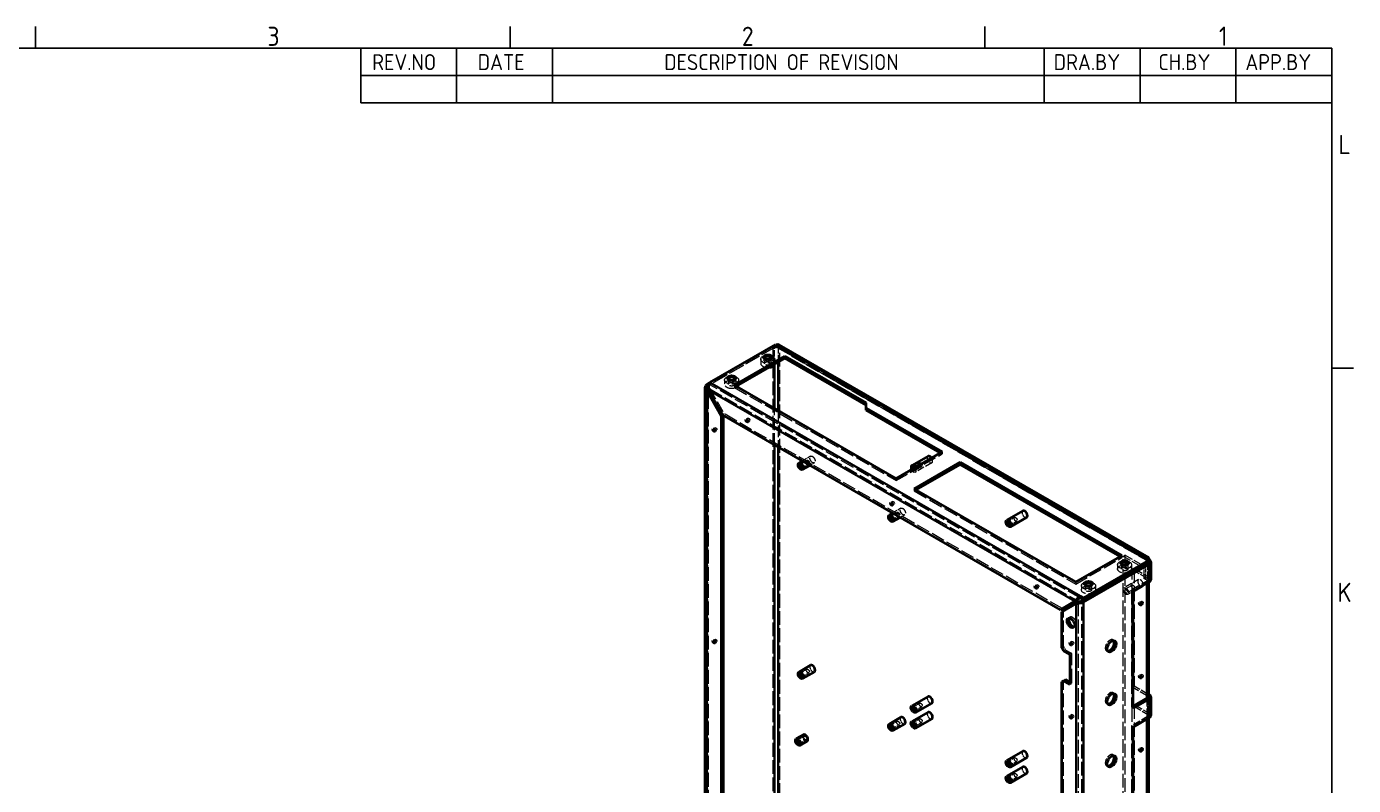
# Model space of a CAD drawing. Header units: millimetres. Extents: x 0 to 2378, y 0 to 1682.
# Drawn here: x 1929.4 to 2344.8, y 1411.3 to 1648.8 of the extents above; entities that cross this region are included whole.
import ezdxf

# ---------------------------------------------------------------- set-up
doc = ezdxf.new("R2010")
doc.units = ezdxf.units.MM
doc.header["$LTSCALE"] = 2
doc.linetypes.add('DASHED', pattern=[0.2067, 0.1654, -0.0413])
doc.layers.get('0').update_dxf_attribs({"color": 3, "lineweight": 25})
for name, color, linetype, lineweight in [('가려진 것(ISO)', 2, 'DASHED', 18), ('가려진 좁은 것(ISO)', 2, 'DASHED', 18), ('가시적인 것(ISO)', 3, 'Continuous', 40), ('가시적인 좁은 것(ISO)', 3, 'Continuous', 35), ('경계(ISO)', 7, 'Continuous', 25), ('기호(ISO)', 5, 'Continuous', 25)]:
    doc.layers.add(name, color=color, linetype=linetype, lineweight=lineweight)
doc.styles.add('ISO Proportiona M2B', font='isocp.shx')
doc.styles.add('문자 텍스트_M2B', font='isocp.shx')

# ---------------------------------------------------------------- blocks, each defined once
blk = doc.blocks.new('경계 Default Border')
at = {"layer": '경계(ISO)'}
for p, q in [((966.06, 821), (966.06, 824.4)), ((1040.37, 821), (1040.37, 824.4)), ((1114.69, 821), (1114.69, 824.4)), ((1169, 770.92), (1172.4, 770.92))]:
    blk.add_line(p, q, dxfattribs=at)
at = {"layer": '경계(ISO)', "flags": 128}
blk.add_lwpolyline([(20, 20), (20, 821), (1169, 821), (1169, 20), (20, 20)], dxfattribs=at)
at = {"layer": '경계(ISO)', "color": 2, "char_height": 3, "attachment_point": 7, "style": '문자 텍스트_M2B'}
for s, insert in [('3', (1002.39, 821.37)), ('2', (1076.66, 821.37)), ('1', (1151.33, 821.4)), ('L', (1170.04, 804.43)), ('K', (1169.88, 734.36))]:
    blk.add_mtext(s, dxfattribs=dict(at, insert=insert))
blk = doc.blocks.new('리비전 내역')
at = {"layer": '기호(ISO)'}
for p, q in [((1017, 821), (1169, 821)), ((1017, 821), (1017, 816.72)), ((1032, 821), (1032, 816.72)), ((1047, 821), (1047, 816.72)), ((1124, 821), (1124, 816.72)), ((1139, 821), (1139, 816.72)), ((1154, 821), (1154, 816.72)), ((1169, 821), (1169, 816.72)), ((1017, 816.72), (1169, 816.72)), ((1017, 816.72), (1017, 812.44)), ((1032, 816.72), (1032, 812.44)), ((1047, 816.72), (1047, 812.44)), ((1124, 816.72), (1124, 812.44)), ((1139, 816.72), (1139, 812.44)), ((1154, 816.72), (1154, 812.44)), ((1169, 816.72), (1169, 812.44)), ((1017, 812.44), (1169, 812.44))]:
    blk.add_line(p, q, dxfattribs=at)
at = {"layer": '기호(ISO)', "color": 2, "char_height": 2.5, "attachment_point": 7, "style": 'ISO Proportiona M2B'}
for s, insert in [('REV.NO', (1018.79, 817.58)), ('DATE', (1035.31, 817.58)), ('DESCRIPTION OF REVISION', (1064.51, 817.58)), ('DRA.BY', (1125.48, 817.58)), ('CH.BY', (1141.86, 817.58)), ('APP.BY', (1155.48, 817.58))]:
    blk.add_mtext(s, dxfattribs=dict(at, insert=insert))

msp = doc.modelspace()

# ---------------------------------------------------------------- linework, layer by layer
at = {"layer": '가려진 것(ISO)', "ltscale": 14.126754}
for p, q in [((2163.548, 1548.365), (2142.9, 1536.475)), ((2163.948, 1548.598), (2143.3, 1536.707))]:
    msp.add_line(p, q, dxfattribs=at)
at = {"layer": '가려진 것(ISO)', "ltscale": 13.516503}
msp.add_line((2162.982, 1548.691), (2143.227, 1537.315), dxfattribs=at)
at = {"layer": '가려진 것(ISO)', "ltscale": 0.223049}
for p, q in [((2162.982, 1548.5), (2162.982, 1548.691)), ((2163.548, 1548.174), (2163.548, 1548.365)), ((2164.113, 1548.502), (2163.948, 1548.598))]:
    msp.add_line(p, q, dxfattribs=at)
at = {"layer": '가려진 것(ISO)', "ltscale": 0.761779}
for p, q in [((2163.548, 1548.365), (2162.982, 1548.691)), ((2163.548, 1548.174), (2162.982, 1548.5)), ((2163.948, 1548.598), (2163.948, 1549.252)), ((2164.113, 1548.502), (2164.113, 1549.156)), ((2164.679, 1548.174), (2165.245, 1548.5)), ((2143.3, 1535.402), (2142.735, 1535.076)), ((2150.961, 1536.533), (2150.961, 1535.879)), ((2147.826, 1527.564), (2147.26, 1527.238)), ((2155.241, 1526.194), (2154.676, 1525.868)), ((2155.732, 1525.342), (2155.167, 1525.016)), ((2144.918, 1523.228), (2144.352, 1522.902)), ((2145.408, 1522.376), (2144.843, 1522.05)), ((2216.015, 1515.685), (2216.015, 1515.031)), ((2201.59, 1507.378), (2201.59, 1506.724)), ((2207.247, 1504.12), (2207.247, 1503.466)), ((2200.496, 1500.134), (2199.93, 1499.808)), ((2200.987, 1499.281), (2200.421, 1498.956)), ((2272.301, 1483.272), (2272.301, 1482.618)), ((2273.291, 1483.339), (2272.725, 1483.014)), ((2275.554, 1478.766), (2276.119, 1479.092)), ((2279.23, 1479.268), (2279.796, 1479.593)), ((2279.796, 1481.885), (2279.796, 1482.539)), ((2280.362, 1481.557), (2280.928, 1481.882)), ((2257.876, 1474.965), (2257.876, 1474.311)), ((2279.23, 1475.997), (2279.796, 1476.323)), ((2245.751, 1474.073), (2245.185, 1473.747)), ((2246.242, 1473.221), (2245.676, 1472.895)), ((2275.836, 1472.088), (2275.271, 1472.414)), ((2278.419, 1468.898), (2277.854, 1468.573)), ((2278.91, 1468.046), (2278.345, 1467.72)), ((2254.057, 1465.926), (2253.492, 1465.601)), ((2256.038, 1463.944), (2255.472, 1463.618)), ((2257.734, 1460.998), (2257.169, 1460.672)), ((2144.918, 1457.007), (2144.352, 1456.681)), ((2145.408, 1456.154), (2144.843, 1455.829)), ((2253.492, 1454.372), (2254.057, 1454.698)), ((2256.64, 1456.357), (2256.075, 1456.031)), ((2257.131, 1455.504), (2256.566, 1455.179)), ((2269.523, 1456.855), (2270.089, 1456.529)), ((2254.623, 1453.718), (2254.057, 1453.392)), ((2256.037, 1452.252), (2256.603, 1452.578)), ((2267.527, 1453.388), (2268.092, 1453.063)), ((2278.419, 1446.007), (2277.854, 1445.681)), ((2254.057, 1444.07), (2253.492, 1443.744)), ((2256.037, 1443.584), (2256.603, 1443.258)), ((2256.037, 1442.932), (2256.603, 1443.258)), ((2275.554, 1442.14), (2276.119, 1442.466)), ((2278.91, 1445.155), (2278.345, 1444.829)), ((2269.523, 1440.34), (2270.089, 1440.015)), ((2256.64, 1433.465), (2256.075, 1433.14)), ((2267.527, 1436.874), (2268.092, 1436.548)), ((2275.271, 1435.788), (2275.836, 1436.114)), ((2275.271, 1435.788), (2275.836, 1435.462)), ((2276.119, 1436.58), (2275.554, 1436.254)), ((2257.131, 1432.613), (2256.566, 1432.287)), ((2275.836, 1429.576), (2275.271, 1429.902)), ((2269.523, 1420.883), (2270.089, 1420.557)), ((2278.419, 1423.116), (2277.854, 1422.79)), ((2278.91, 1422.263), (2278.345, 1421.938)), ((2267.527, 1417.416), (2268.092, 1417.091))]:
    msp.add_line(p, q, dxfattribs=at)
at = {"layer": '가려진 것(ISO)', "ltscale": 13.191421}
msp.add_line((2164.513, 1548.541), (2280.195, 1481.924), dxfattribs=at)
at = {"layer": '가려진 것(ISO)', "ltscale": 1.523657}
for p, q in [((2159.226, 1544.675), (2159.226, 1543.366)), ((2163.626, 1544.675), (2163.626, 1543.366)), ((2147.913, 1538.159), (2147.913, 1536.851)), ((2152.313, 1538.159), (2152.313, 1536.851)), ((2270.949, 1480.338), (2270.949, 1479.03)), ((2275.349, 1480.338), (2275.349, 1479.03)), ((2279.796, 1481.885), (2280.928, 1481.233)), ((2259.636, 1473.822), (2259.636, 1472.514)), ((2264.036, 1473.822), (2264.036, 1472.514))]:
    msp.add_line(p, q, dxfattribs=at)
at = {"layer": '가려진 것(ISO)', "ltscale": 0.380839}
for p, q in [((2160.126, 1545.002), (2160.126, 1545.329)), ((2162.726, 1545.002), (2162.726, 1545.329)), ((2148.813, 1538.486), (2148.813, 1538.813)), ((2151.413, 1538.486), (2151.413, 1538.813)), ((2271.849, 1480.665), (2271.849, 1480.992)), ((2274.449, 1480.665), (2274.449, 1480.992)), ((2280.362, 1479.268), (2280.645, 1479.105)), ((2260.536, 1474.149), (2260.536, 1474.477)), ((2263.136, 1474.149), (2263.136, 1474.477))]:
    msp.add_line(p, q, dxfattribs=at)
at = {"layer": '가려진 것(ISO)', "ltscale": 1.904597}
for p, q in [((2160.443, 1545.002), (2160.443, 1543.366)), ((2162.41, 1545.002), (2162.41, 1543.366)), ((2149.129, 1538.486), (2149.129, 1536.851)), ((2151.096, 1538.486), (2151.096, 1536.851)), ((2272.166, 1480.665), (2272.166, 1479.03)), ((2274.133, 1480.665), (2274.133, 1479.03)), ((2260.852, 1474.149), (2260.852, 1472.514)), ((2262.819, 1474.149), (2262.819, 1472.514))]:
    msp.add_line(p, q, dxfattribs=at)
at = {"layer": '가려진 것(ISO)', "ltscale": 13.032638}
msp.add_line((2142.666, 1249.653), (2142.666, 1535.958), dxfattribs=at)
at = {"layer": '가려진 것(ISO)', "ltscale": 0.222007}
msp.add_line((2142.9, 1535.17), (2142.735, 1535.075), dxfattribs=at)
at = {"layer": '가려진 것(ISO)', "ltscale": 10.946984}
for p, q in [((2142.9, 1535.17), (2147.426, 1527.331)), ((2143.3, 1535.402), (2147.826, 1527.564)), ((2258.583, 1468.553), (2254.057, 1465.926))]:
    msp.add_line(p, q, dxfattribs=at)
at = {"layer": '가려진 것(ISO)', "ltscale": 0.764731}
for p, q in [((2151.529, 1536.206), (2150.961, 1535.879)), ((2216.015, 1515.031), (2215.447, 1515.358)), ((2207.815, 1503.793), (2207.247, 1503.466)), ((2272.301, 1482.618), (2271.733, 1482.945))]:
    msp.add_line(p, q, dxfattribs=at)
at = {"layer": '가려진 것(ISO)', "ltscale": 13.322913}
for p, q in [((2150.961, 1535.879), (2201.59, 1506.724)), ((2207.247, 1503.466), (2257.876, 1474.311))]:
    msp.add_line(p, q, dxfattribs=at)
at = {"layer": '가려진 것(ISO)', "ltscale": 0.220962}
msp.add_line((2147.426, 1527.331), (2147.262, 1527.237), dxfattribs=at)
at = {"layer": '가려진 것(ISO)', "ltscale": 0.220108}
msp.add_line((2147.426, 1527.331), (2147.426, 1527.142), dxfattribs=at)
at = {"layer": '가려진 것(ISO)', "ltscale": 12.930112}
msp.add_line((2253.657, 1466.619), (2147.826, 1527.564), dxfattribs=at)
at = {"layer": '가려진 것(ISO)', "ltscale": 3.047415}
for p, q in [((2173.689, 1513.036), (2171.427, 1511.733)), ((2209.045, 1512.222), (2206.782, 1510.919)), ((2174.337, 1511.912), (2172.074, 1510.609)), ((2209.692, 1511.098), (2207.429, 1509.795)), ((2201.974, 1496.748), (2199.711, 1495.445)), ((2202.621, 1495.624), (2200.358, 1494.321)), ((2238.743, 1495.12), (2236.48, 1493.817)), ((2239.39, 1493.996), (2237.128, 1492.693)), ((2275.513, 1473.946), (2273.25, 1472.643)), ((2276.16, 1472.822), (2273.897, 1471.519)), ((2173.689, 1447.632), (2171.427, 1446.329)), ((2174.337, 1446.509), (2172.074, 1445.206)), ((2209.045, 1437.008), (2206.782, 1435.705)), ((2209.692, 1435.884), (2207.429, 1434.581)), ((2201.974, 1431.345), (2199.711, 1430.041)), ((2202.621, 1430.221), (2200.358, 1428.918)), ((2209.045, 1432.102), (2206.782, 1430.799)), ((2209.692, 1430.979), (2207.429, 1429.676)), ((2172.841, 1426.695), (2170.578, 1425.392)), ((2173.488, 1425.571), (2171.225, 1424.268)), ((2238.743, 1419.905), (2236.48, 1418.602)), ((2239.39, 1418.782), (2237.128, 1417.479)), ((2238.743, 1415), (2236.48, 1413.697)), ((2239.39, 1413.876), (2237.128, 1412.573))]:
    msp.add_line(p, q, dxfattribs=at)
at = {"layer": '가려진 것(ISO)', "ltscale": 3.455046}
for p, q in [((2174.838, 1514.311), (2172.273, 1512.834)), ((2203.123, 1498.023), (2200.557, 1496.546))]:
    msp.add_line(p, q, dxfattribs=at)
at = {"layer": '가려진 것(ISO)', "ltscale": 1.856553}
for p, q in [((2176.016, 1512.266), (2174.637, 1511.472)), ((2204.3, 1495.978), (2202.922, 1495.184))]:
    msp.add_line(p, q, dxfattribs=at)
at = {"layer": '가려진 것(ISO)', "ltscale": 12.33672}
for p, q in [((2201.59, 1506.724), (2216.015, 1515.031)), ((2257.876, 1474.311), (2272.301, 1482.618))]:
    msp.add_line(p, q, dxfattribs=at)
at = {"layer": '가려진 것(ISO)', "ltscale": 6.856808}
for p, q in [((2212.786, 1512.266), (2207.694, 1509.335)), ((2280.362, 1475.346), (2275.271, 1472.414)), ((2275.554, 1442.14), (2280.645, 1439.208)), ((2280.596, 1439.045), (2280.596, 1433.159)), ((2280.645, 1433.322), (2275.554, 1436.254)), ((2280.362, 1432.833), (2275.271, 1429.902))]:
    msp.add_line(p, q, dxfattribs=at)
at = {"layer": '가려진 것(ISO)', "ltscale": 7.605402}
for p, q in [((2273.291, 1483.339), (2278.938, 1480.088)), ((2272.725, 1483.014), (2278.372, 1479.762))]:
    msp.add_line(p, q, dxfattribs=at)
at = {"layer": '가려진 것(ISO)', "ltscale": 12.993296}
msp.add_line((2273.291, 1237.421), (2273.291, 1483.339), dxfattribs=at)
at = {"layer": '가려진 것(ISO)', "ltscale": 7.576045}
msp.add_line((2272.725, 1476.51), (2272.725, 1483.014), dxfattribs=at)
at = {"layer": '가려진 것(ISO)', "ltscale": 6.475868}
for p, q in [((2280.928, 1476.323), (2276.119, 1479.092)), ((2280.596, 1481.231), (2280.596, 1475.672)), ((2280.928, 1433.811), (2276.119, 1436.58))]:
    msp.add_line(p, q, dxfattribs=at)
at = {"layer": '가려진 것(ISO)', "ltscale": 13.546203}
for p, q in [((2276.119, 1479.092), (2276.119, 1442.466)), ((2275.554, 1442.14), (2275.554, 1478.766)), ((2275.271, 1472.414), (2275.271, 1435.788)), ((2275.554, 1408.784), (2275.554, 1436.254)), ((2276.119, 1436.58), (2276.119, 1409.11)), ((2275.271, 1429.902), (2275.271, 1402.432))]:
    msp.add_line(p, q, dxfattribs=at)
at = {"layer": '가려진 것(ISO)', "ltscale": 1.153051}
for p, q in [((2278.374, 1479.761), (2279.23, 1479.268)), ((2278.94, 1480.086), (2279.796, 1479.593))]:
    msp.add_line(p, q, dxfattribs=at)
at = {"layer": '가려진 것(ISO)', "ltscale": 3.809293}
for p, q in [((2279.23, 1475.997), (2279.23, 1479.268)), ((2279.796, 1476.323), (2279.796, 1479.593)), ((2280.569, 1479.061), (2280.569, 1475.791)), ((2280.645, 1479.105), (2280.645, 1475.834))]:
    msp.add_line(p, q, dxfattribs=at)
at = {"layer": '가려진 것(ISO)', "ltscale": 0.101972}
for p, q in [((2280.569, 1479.061), (2280.645, 1479.105)), ((2280.569, 1475.791), (2280.645, 1475.834)), ((2280.569, 1433.278), (2280.645, 1433.322))]:
    msp.add_line(p, q, dxfattribs=at)
at = {"layer": '가려진 것(ISO)', "ltscale": 13.118032}
msp.add_line((2272.725, 1237.096), (2272.725, 1476.507), dxfattribs=at)
at = {"layer": '가려진 것(ISO)', "ltscale": 6.094929}
for p, q in [((2277.51, 1475.709), (2272.985, 1473.103)), ((2276.119, 1442.466), (2280.645, 1439.86))]:
    msp.add_line(p, q, dxfattribs=at)
at = {"layer": '가려진 것(ISO)', "ltscale": 5.71399}
msp.add_line((2279.796, 1476.323), (2275.554, 1478.766), dxfattribs=at)
at = {"layer": '가려진 것(ISO)', "ltscale": 1.142718}
for p, q in [((2280.079, 1475.509), (2279.23, 1475.997)), ((2280.645, 1475.834), (2279.796, 1476.323))]:
    msp.add_line(p, q, dxfattribs=at)
at = {"layer": '가려진 것(ISO)', "ltscale": 0.659706}
msp.add_line((2280.569, 1475.791), (2280.079, 1475.509), dxfattribs=at)
at = {"layer": '가려진 것(ISO)', "ltscale": 1.138307}
for p, q in [((2280.079, 1475.509), (2280.079, 1474.531)), ((2280.645, 1475.834), (2280.645, 1474.857)), ((2280.645, 1433.322), (2280.645, 1432.345))]:
    msp.add_line(p, q, dxfattribs=at)
at = {"layer": '가려진 것(ISO)', "ltscale": 2.254327}
msp.add_line((2275.836, 1472.022), (2274.162, 1471.058), dxfattribs=at)
at = {"layer": '가려진 것(ISO)', "ltscale": 11.074274}
msp.add_line((2254.057, 1454.698), (2254.057, 1465.926), dxfattribs=at)
at = {"layer": '가려진 것(ISO)', "ltscale": 1.077359}
for p, q in [((2254.057, 1454.698), (2254.623, 1453.718)), ((2254.623, 1444.398), (2254.057, 1444.07))]:
    msp.add_line(p, q, dxfattribs=at)
at = {"layer": '가려진 것(ISO)', "ltscale": 2.666475}
msp.add_line((2256.603, 1452.578), (2254.623, 1453.718), dxfattribs=at)
at = {"layer": '가려진 것(ISO)', "ltscale": 13.788098}
msp.add_line((2256.603, 1443.258), (2256.603, 1452.578), dxfattribs=at)
at = {"layer": '가려진 것(ISO)', "ltscale": 13.001935}
msp.add_line((2254.057, 1408.915), (2254.057, 1444.07), dxfattribs=at)
at = {"layer": '가려진 것(ISO)', "ltscale": 7.615746}
msp.add_line((2280.079, 1438.557), (2280.079, 1432.019), dxfattribs=at)
at = {"layer": '가려진 것(ISO)', "ltscale": 6.579017}
msp.add_line((2280.569, 1438.926), (2280.569, 1433.278), dxfattribs=at)
at = {"layer": '가려진 것(ISO)', "ltscale": 11.145789}
for centre in [(2161.426, 1544.675), (2150.113, 1538.159), (2273.149, 1480.338), (2273.149, 1479.03), (2261.836, 1473.822), (2261.836, 1472.514)]:
    msp.add_ellipse(centre, major_axis=(-2.2, 0), ratio=0.5758617, dxfattribs=at)
at = {"layer": '가려진 것(ISO)', "ltscale": 2.393412}
msp.add_ellipse((2164.113, 1547.848), major_axis=(-1.6, 0), ratio=0.5758617, start_param=3.9269908, end_param=5.4977871, dxfattribs=at)
at = {"layer": '가려진 것(ISO)', "ltscale": 1.196656}
for centre, major_axis, ratio, start_param, end_param in [((2164.113, 1547.848), (-0.8, 0), 0.5758617, 3.9269908, 5.4977871), ((2164.113, 1547.848), (0.399, 0.693), 0.5780931, 5.4958534, 7.0666498), ((2279.796, 1481.231), (0.399, 0.693), 0.5780931, 5.4958534, 7.0666498), ((2279.796, 1475.672), (1.6, 0), 0.5758617, 0, 0.7853982), ((2279.796, 1433.159), (1.6, 0), 0.5758617, 0, 0.7853982)]:
    msp.add_ellipse(centre, major_axis=major_axis, ratio=ratio, start_param=start_param, end_param=end_param, dxfattribs=at)
at = {"layer": '가려진 것(ISO)', "ltscale": 1.199603}
msp.add_ellipse((2164.113, 1547.848), major_axis=(0.798, 1.387), ratio=0.5780931, start_param=5.4958534, end_param=6.2831853, dxfattribs=at)
at = {"layer": '가려진 것(ISO)', "ltscale": 13.432844}
msp.add_ellipse((2161.426, 1543.366), major_axis=(2.2, 0), ratio=0.5758617, start_param=6.1152263, end_param=11.1635332, dxfattribs=at)
at = {"layer": '가려진 것(ISO)', "ltscale": 4.434569}
for centre in [(2161.426, 1545.002), (2150.113, 1538.486), (2273.149, 1480.665), (2261.836, 1474.149)]:
    msp.add_ellipse(centre, major_axis=(1.3, 0), ratio=0.5758617, start_param=2.9214033, end_param=6.5033746, dxfattribs=at)
at = {"layer": '가려진 것(ISO)', "ltscale": 5.88435}
for centre in [(2161.426, 1543.366), (2150.113, 1536.851), (2273.149, 1479.03), (2261.836, 1472.514)]:
    msp.add_ellipse(centre, major_axis=(-0.983, 0), ratio=0.5758617, dxfattribs=at)
at = {"layer": '가려진 것(ISO)', "ltscale": 2.255286}
for centre in [(2161.426, 1545.002), (2150.113, 1538.486), (2273.149, 1480.665), (2261.836, 1474.149)]:
    msp.add_ellipse(centre, major_axis=(0.983, 0), ratio=0.5758617, start_param=3.5082826, end_param=5.9164954, dxfattribs=at)
at = {"layer": '가려진 것(ISO)', "ltscale": 15.329291}
msp.add_ellipse((2150.113, 1536.851), major_axis=(2.2, 0), ratio=0.5758617, start_param=6.1152263, end_param=11.8762528, dxfattribs=at)
at = {"layer": '가려진 것(ISO)', "ltscale": 1.455164}
for centre in [(2143.466, 1535.496), (2143.866, 1535.728)]:
    msp.add_ellipse(centre, major_axis=(-0.566, 0.979), ratio=0.5769785, start_param=6.2822185, end_param=7.8530148, dxfattribs=at)
at = {"layer": '가려진 것(ISO)', "ltscale": 2.942724}
for centre in [(2155.487, 1525.768), (2145.163, 1522.802), (2200.742, 1499.708), (2245.996, 1473.647), (2278.665, 1468.472), (2145.163, 1456.581), (2256.886, 1455.931), (2278.665, 1445.581), (2256.886, 1433.039), (2278.665, 1422.689)]:
    msp.add_ellipse(centre, major_axis=(-0.245, 0.426), ratio=0.5780931, dxfattribs=at)
at = {"layer": '가려진 것(ISO)', "ltscale": 3.879783}
for centre in [(2174.013, 1512.474), (2209.368, 1511.66), (2202.297, 1496.186), (2239.067, 1494.558), (2273.574, 1472.081), (2275.836, 1473.384), (2174.013, 1447.07), (2209.368, 1436.446), (2202.297, 1430.783), (2209.368, 1431.541), (2173.164, 1426.133), (2239.067, 1419.344), (2239.067, 1414.438)]:
    msp.add_ellipse(centre, major_axis=(-0.324, 0.562), ratio=0.5780931, dxfattribs=at)
at = {"layer": '가려진 것(ISO)', "ltscale": 7.060761}
for centre in [(2175.427, 1513.289), (2203.711, 1497.001), (2273.574, 1472.081)]:
    msp.add_ellipse(centre, major_axis=(-0.589, 1.023), ratio=0.5780931, dxfattribs=at)
at = {"layer": '가려진 것(ISO)', "ltscale": 5.458667}
msp.add_ellipse((2212.197, 1513.289), major_axis=(0.589, -1.023), ratio=0.5780931, start_param=3.1415927, end_param=7.9991367, dxfattribs=at)
at = {"layer": '가려진 것(ISO)', "ltscale": 3.856573}
msp.add_ellipse((2207.106, 1510.357), major_axis=(0.589, -1.023), ratio=0.5780931, start_param=4.5672339, end_param=7.9991367, dxfattribs=at)
at = {"layer": '가려진 것(ISO)', "ltscale": 2.268816}
msp.add_ellipse((2207.106, 1510.357), major_axis=(0.324, -0.562), ratio=0.5780931, start_param=4.4460142, end_param=8.1203564, dxfattribs=at)
at = {"layer": '가려진 것(ISO)', "ltscale": 3.530331}
for centre in [(2241.895, 1496.187), (2175.427, 1447.885), (2212.197, 1438.075), (2212.197, 1433.169), (2203.711, 1431.597), (2173.164, 1426.133), (2241.895, 1420.972), (2241.895, 1416.067)]:
    msp.add_ellipse(centre, major_axis=(0.589, -1.023), ratio=0.5780931, start_param=3.1415927, end_param=6.2831853, dxfattribs=at)
at = {"layer": '가려진 것(ISO)', "ltscale": 1.129564}
msp.add_ellipse((2279.796, 1481.231), major_axis=(0.8, 0), ratio=0.5758617, start_param=5.5858487, end_param=7.0685835, dxfattribs=at)
at = {"layer": '가려진 것(ISO)', "ltscale": 0.398819}
msp.add_ellipse((2279.796, 1478.942), major_axis=(0.8, 0), ratio=0.5758617, start_param=0.2617994, end_param=0.7853982, dxfattribs=at)
at = {"layer": '가려진 것(ISO)', "ltscale": 0.005793}
msp.add_ellipse((2279.796, 1481.231), major_axis=(-0.798, -1.387), ratio=0.5780931, start_param=2.3542608, end_param=2.3581282, dxfattribs=at)
at = {"layer": '가려진 것(ISO)', "ltscale": 6.708864}
msp.add_ellipse((2278.099, 1474.687), major_axis=(0.589, -1.023), ratio=0.5780931, start_param=0.31314, end_param=6.2831853, dxfattribs=at)
at = {"layer": '가려진 것(ISO)', "ltscale": 0.797737}
for centre in [(2279.796, 1475.672), (2279.796, 1433.159)]:
    msp.add_ellipse(centre, major_axis=(0.8, 0), ratio=0.5758617, start_param=5.4977871, end_param=6.5449847, dxfattribs=at)
at = {"layer": '가려진 것(ISO)', "ltscale": 6.182315}
msp.add_ellipse((2256.886, 1462.471), major_axis=(0.848, -1.473), ratio=0.5780931, start_param=5.9446408, end_param=9.7633224, dxfattribs=at)
at = {"layer": '가려진 것(ISO)', "ltscale": 7.073884}
for centre in [(2268.525, 1455.122), (2268.525, 1438.607), (2268.525, 1419.15)]:
    msp.add_ellipse(centre, major_axis=(0.998, 1.733), ratio=0.5780931, start_param=5.9969973, end_param=9.710966, dxfattribs=at)
at = {"layer": '가려진 좁은 것(ISO)', "ltscale": 13.032638}
for p, q in [((2162.982, 1548.5), (2162.982, 1262.195)), ((2165.245, 1262.195), (2165.245, 1548.5)), ((2259.714, 1182.71), (2259.714, 1469.015))]:
    msp.add_line(p, q, dxfattribs=at)
at = {"layer": '가려진 좁은 것(ISO)', "ltscale": 5.991155}
msp.add_line((2163.548, 1543.031), (2163.548, 1548.174), dxfattribs=at)
at = {"layer": '가려진 좁은 것(ISO)', "ltscale": 13.191421}
for p, q in [((2164.113, 1548.502), (2279.796, 1481.885)), ((2280.362, 1481.557), (2164.679, 1548.174)), ((2165.245, 1548.5), (2280.928, 1481.882))]:
    msp.add_line(p, q, dxfattribs=at)
at = {"layer": '가려진 좁은 것(ISO)', "ltscale": 5.11979}
msp.add_line((2164.679, 1548.174), (2164.679, 1543.779), dxfattribs=at)
at = {"layer": '가려진 좁은 것(ISO)', "ltscale": 0.761779}
for p, q in [((2143.3, 1536.707), (2143.3, 1537.362)), ((2280.928, 1481.233), (2280.928, 1480.579))]:
    msp.add_line(p, q, dxfattribs=at)
at = {"layer": '가려진 좁은 것(ISO)', "ltscale": 2.279654}
msp.add_line((2142.335, 1534.844), (2142.335, 1536.801), dxfattribs=at)
at = {"layer": '가려진 좁은 것(ISO)', "ltscale": 0.25222}
msp.add_line((2142.713, 1536.583), (2142.9, 1536.475), dxfattribs=at)
at = {"layer": '가려진 좁은 것(ISO)', "ltscale": 1.520716}
msp.add_line((2142.9, 1536.475), (2142.9, 1535.17), dxfattribs=at)
at = {"layer": '가려진 좁은 것(ISO)', "ltscale": 12.990534}
for p, q in [((2142.9, 1249.79), (2142.9, 1535.17)), ((2258.583, 1468.553), (2258.583, 1183.173))]:
    msp.add_line(p, q, dxfattribs=at)
at = {"layer": '가려진 좁은 것(ISO)', "ltscale": 13.229207}
msp.add_line((2259.314, 1469.899), (2143.3, 1536.707), dxfattribs=at)
at = {"layer": '가려진 좁은 것(ISO)', "ltscale": 13.100196}
msp.add_line((2143.3, 1535.402), (2258.183, 1469.245), dxfattribs=at)
at = {"layer": '가려진 좁은 것(ISO)', "ltscale": 11.269828}
for p, q in [((2163.548, 1517.858), (2163.548, 1529.285)), ((2164.679, 1528.634), (2164.679, 1517.207))]:
    msp.add_line(p, q, dxfattribs=at)
at = {"layer": '가려진 좁은 것(ISO)', "ltscale": 0.755897}
msp.add_line((2280.362, 1480.908), (2280.362, 1481.557), dxfattribs=at)
at = {"layer": '가려진 좁은 것(ISO)', "ltscale": 6.475868}
msp.add_line((2280.362, 1480.905), (2280.362, 1475.346), dxfattribs=at)
at = {"layer": '가려진 좁은 것(ISO)', "ltscale": 6.856808}
msp.add_line((2280.362, 1438.72), (2280.362, 1432.833), dxfattribs=at)
at = {"layer": '가려진 좁은 것(ISO)', "ltscale": 1.517776}
msp.add_line((2280.928, 1439.697), (2280.928, 1438.394), dxfattribs=at)
at = {"layer": '가시적인 것(ISO)'}
for p, q in [((2143.3, 1537.362), (2163.948, 1549.252)), ((2150.961, 1536.533), (2166.8, 1545.654)), ((2163.948, 1549.252), (2164.113, 1549.156)), ((2164.912, 1549.235), (2280.595, 1482.617)), ((2166.8, 1545.654), (2192.256, 1530.995)), ((2166.8, 1545.654), (2166.8, 1545)), ((2166.8, 1545), (2151.529, 1536.206)), ((2192.256, 1530.341), (2166.8, 1545)), ((2143.227, 1537.315), (2142.335, 1536.801)), ((2141.866, 1249.653), (2141.866, 1535.958)), ((2142.735, 1535.075), (2142.335, 1534.844)), ((2142.335, 1534.844), (2146.86, 1527.006)), ((2147.26, 1527.238), (2142.735, 1535.076)), ((2201.59, 1507.378), (2150.961, 1536.533)), ((2192.256, 1529.366), (2192.256, 1530.995)), ((2192.256, 1528.712), (2192.256, 1529.366)), ((2192.256, 1529.366), (2216.015, 1515.685)), ((2147.262, 1527.237), (2146.86, 1527.006)), ((2146.86, 1527.006), (2146.86, 1252.09)), ((2253.092, 1466.293), (2147.26, 1527.238)), ((2147.426, 1527.142), (2147.426, 1252.416)), ((2215.447, 1515.358), (2192.256, 1528.712)), ((2172.273, 1512.834), (2171.161, 1512.194)), ((2216.015, 1515.685), (2201.59, 1507.378)), ((2211.608, 1514.311), (2206.517, 1511.38)), ((2207.247, 1504.12), (2221.672, 1512.427)), ((2221.672, 1512.427), (2272.301, 1483.272)), ((2221.672, 1512.427), (2221.672, 1511.773)), ((2174.637, 1511.472), (2172.339, 1510.149)), ((2221.672, 1511.773), (2207.815, 1503.793)), ((2271.733, 1482.945), (2221.672, 1511.773)), ((2257.876, 1474.965), (2207.247, 1504.12)), ((2200.557, 1496.546), (2199.446, 1495.906)), ((2241.306, 1497.209), (2236.215, 1494.277)), ((2202.922, 1495.184), (2200.623, 1493.861)), ((2242.484, 1495.164), (2237.393, 1492.232)), ((2272.301, 1483.272), (2257.876, 1474.965)), ((2259.714, 1469.015), (2280.362, 1480.905)), ((2280.928, 1481.887), (2260.28, 1469.997)), ((2260.28, 1469.343), (2280.928, 1481.233)), ((2260.28, 1468.689), (2280.928, 1480.579)), ((2278.372, 1479.762), (2278.374, 1479.761)), ((2278.938, 1480.088), (2278.94, 1480.086)), ((2280.928, 1481.887), (2279.796, 1482.539)), ((2280.928, 1481.233), (2280.928, 1481.887)), ((2281.396, 1481.231), (2281.396, 1475.672)), ((2272.725, 1476.507), (2272.725, 1476.51)), ((2275.836, 1472.088), (2280.928, 1475.02)), ((2280.645, 1474.857), (2280.645, 1439.208)), ((2278.688, 1473.664), (2275.836, 1472.022)), ((2275.836, 1435.462), (2275.836, 1472.088)), ((2280.079, 1474.531), (2280.079, 1438.557)), ((2257.617, 1468.92), (2253.092, 1466.293)), ((2253.092, 1466.293), (2253.657, 1466.619)), ((2253.492, 1465.601), (2258.017, 1468.227)), ((2253.657, 1466.619), (2258.183, 1469.245)), ((2258.183, 1469.245), (2257.617, 1468.92)), ((2258.583, 1468.553), (2258.017, 1468.227)), ((2259.314, 1470.553), (2260.28, 1469.997)), ((2260.28, 1469.343), (2259.314, 1469.899)), ((2260.28, 1469.997), (2260.28, 1469.343)), ((2253.492, 1454.372), (2253.492, 1465.601)), ((2254.057, 1453.392), (2253.492, 1454.372)), ((2254.057, 1453.392), (2256.037, 1452.252)), ((2256.037, 1452.252), (2256.037, 1442.932)), ((2174.838, 1448.907), (2171.161, 1446.79)), ((2176.016, 1446.862), (2172.339, 1444.745)), ((2253.492, 1443.744), (2254.057, 1444.072)), ((2253.492, 1408.589), (2253.492, 1443.744)), ((2254.057, 1444.072), (2254.623, 1444.398)), ((2256.037, 1442.932), (2254.057, 1444.072)), ((2254.623, 1444.398), (2256.037, 1443.584)), ((2211.608, 1439.097), (2206.517, 1436.165)), ((2275.836, 1436.114), (2280.362, 1438.72)), ((2280.928, 1438.394), (2275.836, 1435.462)), ((2280.645, 1439.208), (2280.569, 1439.165)), ((2280.569, 1439.165), (2280.569, 1438.926)), ((2280.645, 1439.86), (2280.928, 1439.697)), ((2281.396, 1439.045), (2281.396, 1433.159)), ((2211.608, 1434.192), (2206.517, 1431.26)), ((2212.786, 1437.052), (2207.694, 1434.12)), ((2203.123, 1432.62), (2199.446, 1430.502)), ((2204.3, 1430.574), (2200.623, 1428.457)), ((2212.786, 1432.147), (2207.694, 1429.215)), ((2275.836, 1429.576), (2280.928, 1432.508)), ((2275.836, 1402.106), (2275.836, 1429.576)), ((2280.079, 1432.019), (2280.079, 1405.201)), ((2280.645, 1432.345), (2280.645, 1405.852)), ((2172.576, 1427.156), (2170.313, 1425.853)), ((2173.753, 1425.11), (2171.491, 1423.807)), ((2241.306, 1421.995), (2236.215, 1419.063)), ((2241.306, 1417.09), (2236.215, 1414.158)), ((2242.484, 1419.95), (2237.393, 1417.018)), ((2242.484, 1415.044), (2237.393, 1412.113))]:
    msp.add_line(p, q, dxfattribs=at)
for centre, major_axis, ratio in [((2161.426, 1545.329), (-1.3, 0), 0.5758617), ((2150.113, 1538.813), (-1.3, 0), 0.5758617), ((2154.921, 1525.442), (-0.245, 0.426), 0.5780931), ((2144.597, 1522.476), (-0.245, 0.426), 0.5780931), ((2171.75, 1511.171), (-0.589, 1.023), 0.5780931), ((2171.75, 1511.171), (-0.324, 0.562), 0.5780931), ((2200.176, 1499.382), (-0.245, 0.426), 0.5780931), ((2200.034, 1494.883), (-0.589, 1.023), 0.5780931), ((2200.034, 1494.883), (-0.324, 0.562), 0.5780931), ((2236.804, 1493.255), (-0.589, 1.023), 0.5780931), ((2236.804, 1493.255), (-0.324, 0.562), 0.5780931), ((2273.149, 1480.992), (-1.3, 0), 0.5758617), ((2261.836, 1474.477), (-1.3, 0), 0.5758617), ((2245.431, 1473.321), (-0.245, 0.426), 0.5780931), ((2278.099, 1468.146), (-0.245, 0.426), 0.5780931), ((2256.32, 1462.145), (-0.848, 1.473), 0.5780931), ((2144.597, 1456.255), (-0.245, 0.426), 0.5780931), ((2256.32, 1455.605), (-0.245, 0.426), 0.5780931), ((2269.091, 1454.796), (-0.998, -1.733), 0.5780931), ((2171.75, 1445.767), (-0.589, 1.023), 0.5780931), ((2171.75, 1445.767), (-0.324, 0.562), 0.5780931), ((2278.099, 1445.255), (-0.245, 0.426), 0.5780931), ((2269.091, 1438.281), (-0.998, -1.733), 0.5780931), ((2207.106, 1435.143), (-0.589, 1.023), 0.5780931), ((2207.106, 1435.143), (-0.324, 0.562), 0.5780931), ((2200.034, 1429.48), (-0.589, 1.023), 0.5780931), ((2200.034, 1429.48), (-0.324, 0.562), 0.5780931), ((2207.106, 1430.237), (-0.589, 1.023), 0.5780931), ((2207.106, 1430.237), (-0.324, 0.562), 0.5780931), ((2256.32, 1432.713), (-0.245, 0.426), 0.5780931), ((2170.902, 1424.83), (-0.589, 1.023), 0.5780931), ((2170.902, 1424.83), (-0.324, 0.562), 0.5780931), ((2269.091, 1418.824), (-0.998, -1.733), 0.5780931), ((2278.099, 1422.364), (-0.245, 0.426), 0.5780931), ((2236.804, 1418.041), (-0.589, 1.023), 0.5780931), ((2236.804, 1418.041), (-0.324, 0.562), 0.5780931), ((2236.804, 1413.135), (-0.589, 1.023), 0.5780931), ((2236.804, 1413.135), (-0.324, 0.562), 0.5780931)]:
    msp.add_ellipse(centre, major_axis=major_axis, ratio=ratio, dxfattribs=at)
for centre, major_axis, ratio, start_param, end_param in [((2161.426, 1545.002), (-1.3, 0), 0.5758617, 3.361782, 6.062996), ((2161.426, 1545.002), (-0.983, 0), 0.5758617, 2.7749027, 6.6498752), ((2164.113, 1547.848), (0.798, 1.387), 0.5780931, 0, 0.7834645), ((2161.426, 1543.366), (2.2, 0), 0.5758617, 4.8803479, 6.1152263), ((2150.113, 1538.486), (-1.3, 0), 0.5758617, 3.361782, 6.062996), ((2150.113, 1538.486), (-0.983, 0), 0.5758617, 2.7749027, 6.6498752), ((2150.113, 1536.851), (2.2, 0), 0.5758617, 5.5930675, 6.1152263), ((2212.197, 1513.289), (-0.589, 1.023), 0.5780931, 4.857544, 6.2831853), ((2207.106, 1510.357), (-0.589, 1.023), 0.5780931, 4.857544, 7.7088266), ((2207.106, 1510.357), (-0.324, 0.562), 0.5780931, 4.9787638, 7.5876068), ((2241.895, 1496.187), (-0.589, 1.023), 0.5780931, 3.1415927, 6.2831853), ((2273.149, 1480.665), (-1.3, 0), 0.5758617, 3.361782, 6.062996), ((2273.149, 1480.665), (-0.983, 0), 0.5758617, 2.7749027, 6.6498752), ((2279.796, 1481.231), (0.798, 1.387), 0.5780931, 5.4997209, 7.0666498), ((2279.796, 1481.231), (0.8, 0), 0.5758617, 5.4977871, 5.5858487), ((2279.796, 1481.231), (1.6, 0), 0.5758617, 5.4977871, 7.0685835), ((2261.836, 1474.149), (-1.3, 0), 0.5758617, 3.361782, 6.062996), ((2279.796, 1475.672), (1.6, 0), 0.5758617, 5.4977871, 6.2831853), ((2261.836, 1474.149), (-0.983, 0), 0.5758617, 2.7749027, 6.6498752), ((2278.099, 1474.687), (0.589, -1.023), 0.5780931, 0, 0.31314), ((2258.749, 1469.571), (0.8, 0.462), 0.0016725, 0.7844313, 2.3552276), ((2259.149, 1468.878), (-0.8, -0.462), 0.0016725, 4.7114221, 5.4968203), ((2259.149, 1469.341), (0.8, 0), 0.5758617, 4.712389, 5.4977871), ((2259.149, 1469.341), (1.6, 0), 0.5758617, 4.712389, 5.4977871), ((2256.886, 1462.471), (-0.848, 1.473), 0.5780931, 0.3385445, 2.8030482), ((2268.525, 1455.122), (-0.998, -1.733), 0.5780931, 0.286188, 2.8554046), ((2175.427, 1447.885), (-0.589, 1.023), 0.5780931, 3.1415927, 6.2831853), ((2212.197, 1438.075), (-0.589, 1.023), 0.5780931, 3.1415927, 6.2831853), ((2268.525, 1438.607), (-0.998, -1.733), 0.5780931, 0.286188, 2.8554046), ((2279.796, 1439.045), (0.8, 0), 0.5758617, 5.4977871, 6.5449847), ((2279.796, 1439.045), (1.6, 0), 0.5758617, 5.4977871, 7.0685835), ((2212.197, 1433.169), (-0.589, 1.023), 0.5780931, 3.1415927, 6.2831853), ((2203.711, 1431.597), (-0.589, 1.023), 0.5780931, 3.1415927, 6.2831853), ((2279.796, 1433.159), (1.6, 0), 0.5758617, 5.4977871, 6.2831853), ((2173.164, 1426.133), (-0.589, 1.023), 0.5780931, 3.1415927, 6.2831853), ((2241.895, 1420.972), (-0.589, 1.023), 0.5780931, 3.1415927, 6.2831853), ((2241.895, 1416.067), (-0.589, 1.023), 0.5780931, 3.1415927, 6.2831853), ((2268.525, 1419.15), (-0.998, -1.733), 0.5780931, 0.286188, 2.8554046)]:
    msp.add_ellipse(centre, major_axis=major_axis, ratio=ratio, start_param=start_param, end_param=end_param, dxfattribs=at)
for points, knots in [([(2142.735, 1535.076), (2142.557, 1535.589), (2142.56, 1536.198), (2142.743, 1536.665), (2142.865, 1536.977), (2143.063, 1537.225), (2143.3, 1537.362)], [-1.5707963, -1.5707963, -1.5707963, -1.5707963, -0.629655, -0.629655, -0.629655, 0, 0, 0, 0]), ([(2142.335, 1536.801), (2141.98, 1536.597), (2141.807, 1536.189), (2141.885, 1535.738), (2141.937, 1535.436), (2142.097, 1535.118), (2142.335, 1534.844)], [0, 0, 0, 0, 0.9411413, 0.9411413, 0.9411413, 1.5707963, 1.5707963, 1.5707963, 1.5707963]), ([(2259.314, 1470.553), (2258.959, 1470.349), (2258.52, 1469.992), (2258.167, 1469.623), (2257.932, 1469.376), (2257.736, 1469.126), (2257.617, 1468.92)], [0, 0, 0, 0, 0.9411413, 0.9411413, 0.9411413, 1.5707963, 1.5707963, 1.5707963, 1.5707963]), ([(2259.149, 1468.419), (2259.149, 1468.496), (2259.149, 1468.573), (2259.149, 1468.727), (2259.149, 1468.803), (2259.149, 1468.88)], [0, 0, 0, 0, 0.1, 0.1, 0.2, 0.2, 0.2, 0.2])]:
    msp.add_open_spline(points, degree=3, knots=knots, dxfattribs=at)
for points in [[(2258.017, 1468.227), (2258.313, 1468.227), (2258.73, 1468.298), (2259.149, 1468.419)], [(2259.314, 1470.553), (2259.314, 1470.335), (2259.314, 1470.117), (2259.314, 1469.899)]]:
    msp.add_open_spline(points, degree=3, dxfattribs=at)
at = {"layer": '가시적인 좁은 것(ISO)'}
for p, q in [((2279.796, 1482.539), (2164.113, 1549.156)), ((2163.548, 1529.285), (2163.548, 1543.031)), ((2164.679, 1543.779), (2164.679, 1528.634)), ((2143.3, 1537.362), (2259.314, 1470.553)), ((2142.335, 1536.801), (2142.713, 1536.583)), ((2142.335, 1534.844), (2142.335, 1249.464)), ((2257.617, 1468.92), (2142.735, 1535.076)), ((2163.548, 1261.869), (2163.548, 1517.858)), ((2164.679, 1517.207), (2164.679, 1261.869)), ((2280.362, 1480.905), (2280.362, 1480.908)), ((2280.928, 1480.579), (2280.362, 1480.905)), ((2280.928, 1475.02), (2280.928, 1480.579)), ((2258.017, 1182.847), (2258.017, 1468.227)), ((2259.714, 1469.015), (2260.28, 1468.689)), ((2260.28, 1468.689), (2260.28, 1182.384)), ((2280.928, 1432.508), (2280.928, 1438.394))]:
    msp.add_line(p, q, dxfattribs=at)

# ---------------------------------------------------------------- block references
at = {"xscale": 2, "yscale": 2, "zscale": 2}
msp.add_blockref('경계 Default Border', (0, 0), dxfattribs=at)
at = {"layer": '기호(ISO)', "xscale": 2, "yscale": 2, "zscale": 2}
msp.add_blockref('리비전 내역', (0, 0), dxfattribs=at)

doc.saveas('drawing.dxf')
